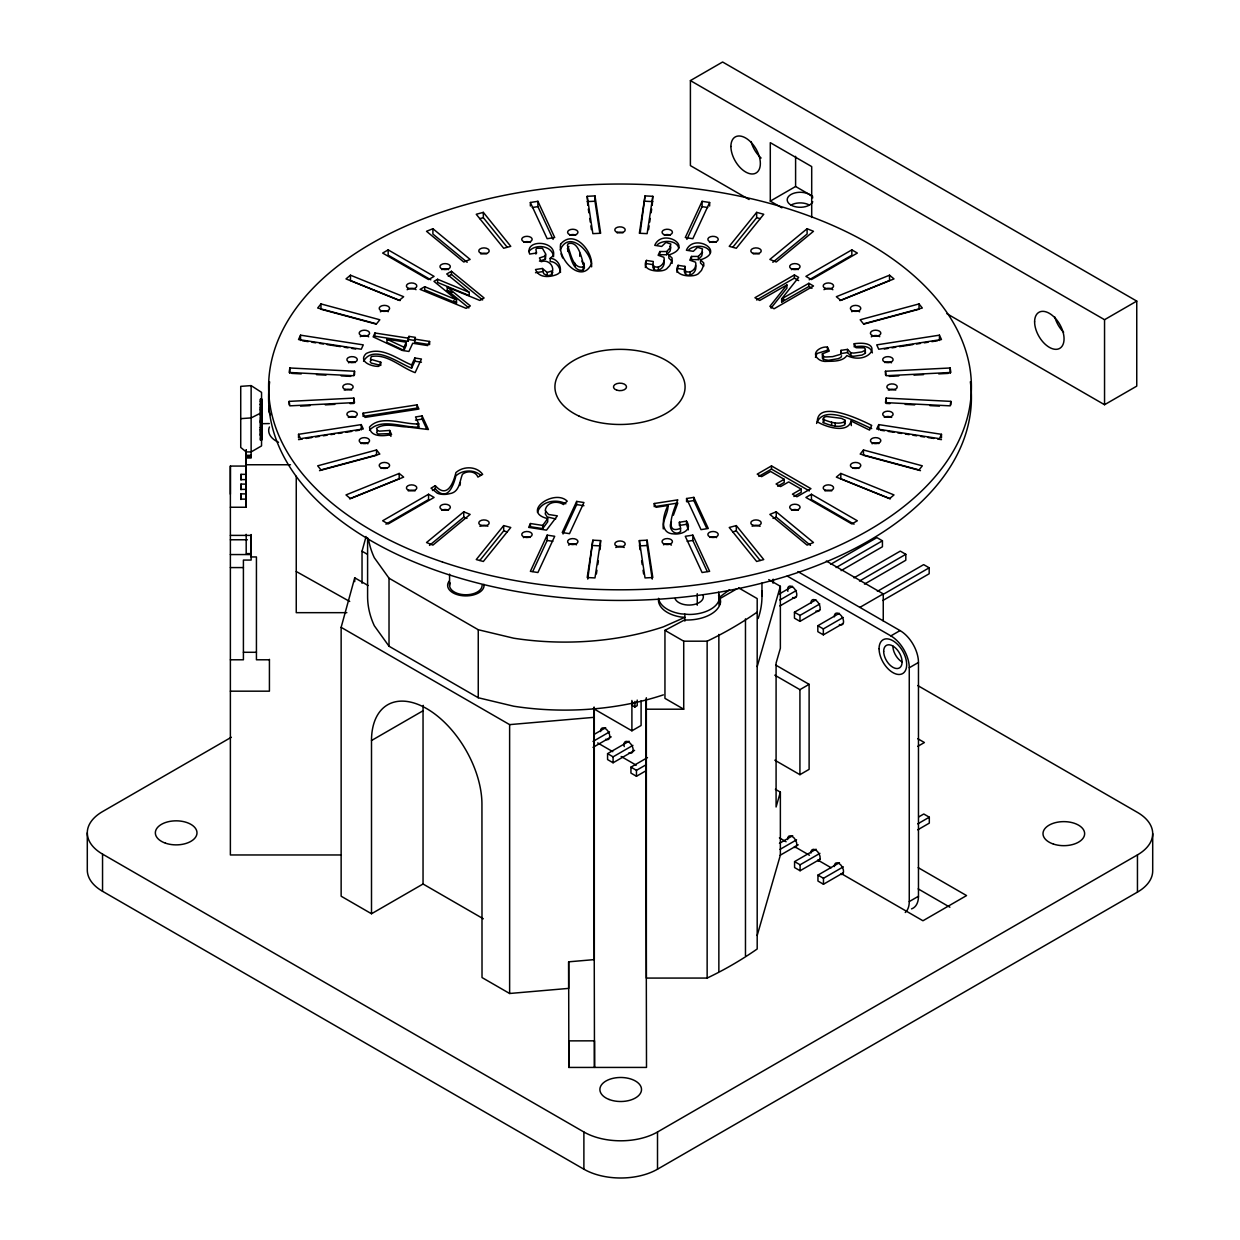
<?xml version="1.0" encoding="UTF-8"?>
<svg xmlns="http://www.w3.org/2000/svg" width="1240" height="1240" viewBox="0 0 1240 1240"><rect width="100%" height="100%" fill="white"/><g stroke="black" fill="none" stroke-linecap="round" stroke-linejoin="round"><path stroke-width="1.5" d="M230.376 494.202L230.376 466.07L246.187 466.07M240.978 499.503L240.978 493.877L246.187 493.877M240.978 489.738L240.978 484.111L246.187 484.111M240.978 479.973L240.978 474.346L246.187 474.346M246.187 507.253L246.187 449.965L246.187 507.253L230.376 507.253M368.11 585.528L354.733 577.809L341.139 627.347L341.139 896.21L371.504 913.756L423.042 883.996L483.321 918.793M354.733 581.607L354.733 577.809M362.034 583.265L362.034 551.211L366.079 536.486M371.504 913.756L371.504 740.528A78.089 45.09 60 0 1 426.731 708.644A78.089 45.09 60 0 1 481.942 804.295L482.019 977.554L509.625 993.488L568.664 988.388L568.664 961.822L594.317 959.605L594.286 707.653M423.042 883.996L423.042 710.768A78.089 45.09 60 0 1 423.259 705.359M509.625 993.488L509.625 724.625L341.139 627.347M535.882 254.06L535.882 252.511M645.87 770.443L646.505 1067.423L568.85 1067.438L568.85 1040.871L594.503 1040.841L594.503 1067.408L593.743 746.154M593.774 747.441L593.774 707.343M594.255 707.218L594.255 746.806L594.162 708.304M645.947 699.251L645.9 777.542L645.885 770.087M697.252 605.197L697.252 593.697M775.388 789.275L780.363 792.143L780.363 855.166L757.191 935.471M768.754 579.591L780.363 586.303L780.363 648.257L776.085 663.106L776.085 806.992L780.363 792.143M246.187 468.611L246.187 467.263M552.823 272.103L551.583 274.97L547.212 275.652L543.663 273.668L542.376 268.476L535.525 269.529C538.811 278.132 549.366 277.388 556.419 274.675A9.362 5.41 0 0 0 560.341 270.987C561.115 265.004 556.496 258.478 550.188 258.308L550.188 261.485C556.016 261.656 559.968 266.988 560.527 272.428M844.967 420.221L844.843 421.6C838.674 425.057 829.405 422.018 823.298 419.384L824.461 417.028L826.677 416.532L841.48 418.345L844.967 420.221L844.843 424.778C838.674 428.25 829.405 425.196 823.298 422.577L824.461 420.221M289.835 367.986L289.153 372.465L353.849 375.736L354.531 371.24L289.835 367.986L289.835 373.287M592.86 540.191L587.202 577.53L594.968 577.933L600.64 540.578L592.86 540.191L587.76 579.111M645.033 195.905L639.36 233.26L647.14 233.647L652.798 196.308L645.033 195.905L640.212 232.965M596.394 573.903L596.952 570.168M597.804 564.572L598.378 560.837M600.067 549.63L600.64 540.578M648.567 229.633L649.125 225.897M649.698 222.162L650.256 218.426M651.109 212.815L651.667 209.079M652.24 205.344L652.798 196.308M886.151 398.102L885.468 402.597L950.166 405.852L950.848 401.373L886.151 398.102L886.151 403.418L889.963 403.604M560.216 250.046C568.896 229.137 592.271 252.154 591.62 266.863M459.885 485.553L460.428 482.5M545.832 511.143L545.228 513.841L547.212 516.941L555.721 518.925M671.491 521.808C667.476 527.837 674.761 536.92 680.636 531.433L680.466 528.364M668.856 254.929C695.5 246.481 662.114 227.649 654.751 245.35L661.679 246.435L665.927 242.389L670.825 244.032L670.127 247.783L666.717 251.534L659.851 251.534L658.13 255.269L663.865 257.285C665.865 262.539 659.525 269.545 654.023 266.337L652.907 265.221L653.294 261.501L646.428 260.431C641.421 269.375 653.945 271.513 660.083 270.925A9.362 5.41 0 0 0 666.671 268.847L669.802 265.531L672.126 260.199L672.08 258.06L668.856 254.929L668.856 258.122L672.08 261.237L672.126 263.392M645.358 267.499L646.428 260.431M695.516 265.376C697.515 270.63 691.176 277.621 685.673 274.428L684.325 271.7L684.945 266.383L678.079 265.329C673.072 274.272 685.596 276.412 691.734 275.807A9.362 5.41 0 0 0 698.322 273.746L701.452 270.428L703.778 265.096L703.731 262.958L700.507 259.827L700.507 263.019L703.731 266.135M677.009 272.397L678.079 265.329M539.447 261.144L545.383 259.175L545.864 254.309L542.438 248.294L536.781 248.279L535.882 249.317L536.595 253.006L529.666 254.076C524.179 238.948 556.388 240.297 553.505 255.487L550.188 258.308M545.383 259.175L545.089 254.929M757.191 666.609L780.363 586.303M684.945 266.383L684.558 270.119L685.673 271.235C691.176 274.443 697.515 267.437 695.516 262.183L689.781 260.168L691.501 256.432L698.368 256.432L701.778 252.681L702.476 248.93L697.577 247.287L693.331 251.317L686.402 250.248C693.764 232.547 727.152 251.379 700.507 259.827M369.505 430.28C381.037 417.415 403.992 428.032 418.748 427.103L418.748 423.91L415.524 416.95L422.127 415.927L428.436 429.536L407.293 426.963C397.436 426.87 385.268 422.313 376.542 428.25L377.208 430.218L379.269 431.164L389.685 430.45L391.577 434.558C384.229 436.093 370.373 437.72 369.505 427.087C381.037 414.238 403.992 424.839 418.748 423.91M363.537 361.212C373.705 343.728 399.187 363.49 411.618 368.156L414.842 361.197L414.842 358.004L421.445 359.026L415.137 372.635C401.047 367.598 387.221 353.4 371.303 356.547L370.435 359.197L380.773 362.235L380.773 365.428L371.147 363.041L370.171 361.631L371.303 359.74M679.396 522.241L680.636 528.255C662.253 536.13 675.273 505.936 677.815 499.86L654.24 503.518L656.007 507.315L668.066 505.455C663.385 513.918 658.486 533.479 673.568 533.882C681.024 534.952 693.16 530.302 686.511 521.141L679.396 522.241L679.396 525.435L686.511 524.334L688.308 529.852M537.478 512.353C541.043 501.068 556.435 498.635 565.859 503.765M673.366 515.267L677.815 503.053L656.053 506.416M841.604 355.803L840.875 357.43L838.116 358.701L828.537 360.282L823.562 359.553L822.43 358.329L822.368 353.849L829.281 351.06L827.437 347.091C820.554 346.177 810.371 352.981 818.54 359.166A9.362 5.41 0 0 0 824.926 361.429C832.211 361.042 842.177 362.142 846.904 355.57C869.504 366.389 886.135 339.388 854.221 343.713L854.221 346.906C860.281 345.898 870.511 344.937 872.371 352.873M300.545 335.172L298.53 339.528L361.259 349.231L363.274 344.875L300.545 335.172L300.545 340.473M414.64 339.094L415.431 337.388L408.968 336.381L408.146 338.148L374.929 333.002L373.132 336.862L402.179 350.409L408.906 351.463L412.719 343.248L427.692 345.572L429.598 341.465L414.64 339.094L414.64 342.287L427.722 344.348M380.773 362.235L378.867 366.343C372.062 366.823 357.601 361.677 366.219 353.509C381.44 345.821 398.055 359.476 411.618 364.963L411.618 368.156M403.946 350.393L403.946 347.2L406.271 342.194L386.942 339.202L386.942 342.395L403.946 350.393L406.271 345.387L406.271 342.194M374.929 333.002L374.929 336.195L408.146 341.326L408.968 336.381M411.618 364.963L414.842 358.004M530.441 523.528L528.643 527.388L546.499 530.146L557.365 515.856L548.607 514.491L545.228 510.663C546.111 502.045 557.271 500.2 563.425 504.541L567.207 501.193C554.513 488.358 520.459 512.027 547.692 518.63L547.692 521.823L542.686 528.612L530.441 526.721L530.441 523.528L542.686 525.419L547.692 518.63M547.165 535.138L530.364 571.346L537.912 572.524L554.714 536.3L547.165 535.138L547.165 540.454L532.766 571.485M702.088 201.314L685.286 237.537L692.835 238.7L709.636 202.492L702.088 201.314L702.088 206.631L686.882 239.397M576.678 501.41L562.232 532.534L569.501 533.65L583.947 502.525L576.678 501.41L576.678 504.587L563.038 533.99M878.741 424.607L876.726 428.963L939.455 438.666L941.47 434.31L878.741 424.607L878.741 429.924M528.767 251.612C534.843 243.629 552.017 245.024 553.582 256.665M811.983 288.285L808.852 286.487L781.65 302.048L781.65 298.856L798.638 277.388L794.39 274.939L754.928 297.724L759.702 300.483L786.904 284.921L786.904 288.099L771.032 308.125M781.65 302.048L783.913 299.181M786.904 284.921L769.885 306.358L774.07 308.776L813.533 285.99L808.852 283.294L781.65 298.856M320.974 303.924L317.673 308.016L376.526 323.857L379.828 319.765L320.974 303.924L320.974 309.24L376.138 324.089M503.688 525.589L476.253 559.566L483.337 561.472L510.771 527.481L503.688 525.589L503.688 530.89L479.834 560.449M756.663 212.365L729.229 246.342L736.312 248.248L763.747 214.272L756.663 212.365L756.663 217.682L732.809 247.225M863.474 449.981L860.173 454.072L919.026 469.914L922.327 465.821L863.474 449.981L863.474 455.297L920.483 470.642M757.191 612.111C741.226 623.208 724.827 632.772 707.141 641.189L683.721 641.189L664.95 630.354L664.95 698.368L683.721 709.202L683.721 641.189M738.575 587.837L757.191 598.595L757.191 948.988C741.226 960.086 724.827 969.649 707.141 978.066L646.35 978.081L646.335 697.732M377.425 430.435L376.619 432.589L378.091 434L389.685 433.643L390.941 436.371M542.376 268.476L547.212 272.474L552.683 270.63C553.443 264.446 547.165 259.346 541.183 261.702L539.447 257.966L545.383 255.983M583.157 266.957L584.071 266.089C581.684 259.64 579.096 240.111 568.075 243.753L567.393 245.489C570.85 252.495 572.508 269.127 583.157 266.957L583.157 270.134C572.508 272.32 570.85 255.672 567.393 248.682L568.912 246.404M583.157 270.134L584.381 267.995L584.102 263.113M865.349 350.13L861.909 351.912L853.818 353.075L850.919 352.796L847.494 349.37L841.03 350.362L841.03 353.555L847.494 352.548L850.919 355.973L853.818 356.252L861.909 355.09L865.349 353.322L865.303 348.952L864.265 347.82L856.08 347.727L854.221 343.713M657.324 244.699C662.842 239.708 676.699 239.987 678.761 248.093M688.975 249.597C694.493 244.606 708.35 244.885 710.412 252.991M350.471 275.203L345.991 278.907L399.187 300.406L403.667 296.716L350.471 275.203L350.471 280.519L400.117 300.591M463.76 511.81L426.514 542.531L432.9 545.12L470.146 514.399L463.76 511.81L463.76 517.126L429.489 545.383M807.101 228.718L769.854 259.439L776.24 262.012L813.487 231.306L807.101 228.718L807.101 234.035L772.83 262.291M840.813 473.432L836.334 477.121L889.529 498.635L894.009 494.93L840.813 473.432L840.813 478.749L890.46 498.821M729.554 589.682L719.061 597.587L718.564 595.417M659.851 251.534L659.851 254.727L666.717 254.727L670.127 250.976L670.825 247.225L669.925 246.187M691.501 256.432L691.501 259.625L698.368 259.625L701.778 255.874L702.476 252.123M388.167 249.876L382.649 253.069L428.56 279.574L434.093 276.396L388.167 249.876L388.167 255.192L430.807 279.806M749.084 199.501L690.401 165.618L690.401 80.6L722.61 62L1136.755 301.103L1136.755 386.121L1104.545 404.721L946.941 313.72M424.716 286.704L424.716 289.881L456.537 303.025L456.537 299.832L424.716 286.704L420.096 289.37L466.147 308.341L470.332 305.923L447.253 287.091L447.253 290.284L468.89 307.938M437.596 279.263L437.596 282.441L469.232 295.554L469.232 292.361L437.596 279.263L433.969 281.356L456.537 299.832M447.253 287.091L479.849 300.437L484.096 297.988L451.438 271.265L446.725 273.978L469.232 292.361M448.291 276.272L451.438 274.459L451.438 271.265M811.704 217.481L811.704 166.578L770.288 142.662L770.288 201.113L795.599 186.496L812.665 196.339M435.333 485.677L431.039 488.157L437.348 493.225A11.579 6.696 0 0 0 441.952 494.326A12.586 7.27 0 0 0 449.454 493.706C459.668 492.357 459.466 481.476 462.443 474.285C466.938 470.425 475.711 470.983 477.927 477.106L482.67 474.378C476.64 465.961 463.264 465.946 455.917 472.579C453.406 483.058 447.113 499.131 435.333 485.677L435.333 488.854C447.113 502.308 453.406 486.235 455.917 475.772C462.567 469.836 473.726 469.232 480.578 475.137M756.571 299.971L794.39 278.132L798.638 280.581M432.466 490.513L435.333 488.854M428.56 494.249L382.649 520.769L388.167 523.947L434.093 497.442L428.56 494.249L428.56 499.565L385.935 524.179M851.834 249.876L805.907 276.396L811.441 279.574L857.351 253.069L851.834 249.876L851.834 255.192L809.193 279.806M231.322 737.257L102.548 811.596A52.065 30.055 0 0 0 102.548 854.112L102.548 891.297L583.885 1169.196A52.065 30.055 0 0 0 657.51 1169.196L1137.452 892.102A52.065 30.055 0 0 0 1152.704 870.852L1152.704 833.652M793.895 496.527L801.195 492.311L801.195 489.134L792.438 494.186L796.917 496.775L810.96 488.684L771.497 465.899L757.206 474.145L761.577 476.656L770.598 471.464L784.192 479.307L784.192 482.5L777.697 486.25M758.803 476.408L771.497 469.092L809.317 490.916M784.192 479.307L776.07 484.003L780.564 486.591L788.687 481.911L801.195 489.134M371.504 740.528L423.042 710.768M690.401 80.6L1104.545 319.703L1136.755 301.103M811.441 494.249L805.907 497.442L851.834 523.947L857.351 520.769L811.441 494.249L811.441 499.565L854.066 524.179M664.95 630.354L684.558 619.969A33.837 19.53 0 0 0 720.611 601.803L720.239 598.439L736.917 588.814M779.34 593.96L792.562 586.318M830.599 564.355L876.913 537.618L882.43 540.811L882.43 546.763L841.092 570.632M779.898 600.005L796.437 590.457M836.132 567.548L882.43 540.811M779.898 605.957L796.437 596.409M819.81 609.894L799.971 621.364L794.452 618.171L794.452 612.219L815.951 599.819M853.988 577.856L900.287 551.118L905.804 554.311L905.804 560.247L864.466 584.118M632.524 701.902L632.524 705.622L634.911 707.001L637.205 705.668L637.205 700.089M794.452 612.219L799.971 615.412L819.81 603.957M859.506 581.048L905.804 554.311M594.115 734.421L605.678 727.725M593.014 741.427L609.553 731.879M593.014 747.364L611.212 736.87M593.418 708.582L631.904 730.81L641.096 725.493L641.096 700.817M843.185 623.394L823.345 634.849L817.827 631.671L817.827 625.72L839.325 613.304M877.362 591.356L923.66 564.619L929.179 567.812L929.179 573.748L882.88 600.486M859.878 607.383L883.252 593.882L883.252 620.884M634.586 750.355L613.087 762.771L607.569 759.577L607.569 753.641L629.068 741.226M817.827 625.72L823.345 628.913L843.185 617.458M882.88 594.534L929.179 567.812M607.569 753.641L613.087 756.834L632.927 745.364M646.381 770.536L636.461 776.271L630.943 773.078L630.943 767.142L647.482 757.593M630.943 767.142L636.461 770.319L646.381 764.6M787.23 576.058L890.863 635.888L900.054 630.587A26.024 15.035 60 0 1 918.468 662.455L918.468 896.257A26.024 15.035 60 0 1 911.54 908.874M774.814 675.164L799.924 689.657L809.115 684.341L809.115 769.358L799.924 774.675L774.814 760.182M905.246 912.501A26.024 15.035 60 0 0 909.261 901.573L909.261 667.771L918.468 662.455M917.709 746.387L924.404 742.528L917.709 738.668M779.464 843.34L792.701 835.698M780.022 849.385L796.56 839.837M780.022 855.337L798.219 844.827M819.935 859.289L800.095 870.744L794.577 867.551L794.577 861.614L816.075 849.199M794.577 861.614L800.095 864.791L819.935 853.337M843.309 872.774L823.468 884.244L817.951 881.051L817.951 875.099L839.449 862.699M918.824 816.865L923.785 813.998L929.303 817.191L929.303 823.127L917.74 829.824M817.951 875.099L823.468 878.292L843.309 866.837M917.74 823.871L929.303 817.191M909.261 901.573L918.468 896.257M102.548 854.112L583.885 1131.996A52.065 30.055 0 0 0 657.51 1131.996L1137.452 854.902A52.065 30.055 0 0 0 1137.452 812.402L917.755 685.55M261.547 412.641L251.131 417.911L240.731 418.655M432.9 228.718L426.514 231.306L463.76 262.012L470.146 259.439L432.9 228.718L432.9 234.035L467.17 262.291M399.187 473.432L345.991 494.93L350.471 498.635L403.667 477.121L399.187 473.432L399.187 478.749L349.541 498.821M889.529 275.203L836.334 296.716L840.813 300.406L894.009 278.907L889.529 275.203L889.529 280.519L839.883 300.591M776.24 511.81L769.854 514.399L807.101 545.12L813.487 542.531L776.24 511.81L776.24 517.126L810.51 545.383M773.047 518.429L776.24 517.126M652.674 266.801L654.023 269.529C659.525 272.722 665.865 265.732 663.865 260.478M483.337 212.365L476.253 214.272L503.688 248.248L510.771 246.342L483.337 212.365L483.337 217.682L507.191 247.225M479.787 218.643L483.337 217.682M376.526 449.981L317.673 465.821L320.974 469.914L379.828 454.072L376.526 449.981L376.526 455.297L319.517 470.642M919.026 303.924L860.173 319.765L863.474 323.857L922.327 308.016L919.026 303.924L919.026 309.24L863.862 324.089M736.312 525.589L729.229 527.481L756.663 561.472L763.747 559.566L736.312 525.589L736.312 530.89L760.167 560.449M732.763 531.851L736.312 530.89M530.364 202.492L537.912 201.314L554.714 237.537L547.165 238.7L530.364 202.492L530.364 206.026M532.255 207.514L537.912 206.631L553.118 239.397M535.525 272.722L542.376 271.669M363.072 413.199L416.981 404.86L418.934 409.061L365.025 417.4L363.072 413.199L363.072 416.392L416.981 408.053L416.981 404.86M298.53 434.31L361.259 424.607L363.274 428.963L300.545 438.666L298.53 434.31L298.53 437.86M939.455 335.172L876.726 344.875L878.741 349.231L941.47 339.528L939.455 335.172L939.455 340.473M415.524 420.143L422.127 419.12L426.854 429.319M298.53 439.627L302.328 439.038M306.14 438.449L311.829 437.565M315.642 436.976L319.44 436.387M323.237 435.798L327.035 435.225M330.847 434.636L334.645 434.046M338.442 433.457L342.24 432.868M346.053 432.279L351.757 431.396M355.554 430.807L359.352 430.218M884.322 349.013L888.135 348.425M891.932 347.836L895.73 347.247M899.527 346.658L912.841 344.596M916.639 344.007L920.437 343.418M924.25 342.829L928.047 342.24M931.845 341.651L937.548 340.767M686.572 498.511L693.842 497.38L708.288 528.504L701.019 529.635L686.572 498.511L686.572 501.704L693.842 500.572L706.692 528.24M692.835 535.138L685.286 536.3L702.088 572.524L709.636 571.346L692.835 535.138L692.835 540.454L707.234 571.485M687.177 541.322L692.835 540.454M509.625 724.625L594.317 717.309M251.131 385.609L240.731 386.353L240.731 447.454L246.187 451.918L251.131 451.918L261.547 445.904L261.547 392.351L251.131 385.609L251.131 457.994L246.187 457.994M587.202 196.308L594.968 195.905L600.64 233.26L592.86 233.647L587.202 196.308L587.76 205.344M587.202 201.608L594.968 201.221L599.788 232.965M289.153 401.373L353.849 398.102L354.531 402.597L289.835 405.852L289.153 401.373L289.153 404.907M885.468 371.24L950.166 367.986L950.848 372.465L886.151 375.736L885.468 371.24L885.468 374.79M300.576 406.1L310.093 405.62M325.314 404.86L334.815 404.38M350.037 403.604L353.849 403.418L353.849 398.102M889.282 376.371L898.783 375.89M914.004 375.115L923.521 374.635M938.742 373.876L948.259 373.395M639.36 540.578L647.14 540.191L652.798 577.53L645.033 577.933L639.36 540.578L639.933 549.63M639.36 545.894L647.14 545.507L652.24 579.111M260.385 399.14L261.687 399.156M260.385 399.389L261.687 399.435M260.385 399.761L261.687 399.854M260.385 400.272L261.687 400.334M260.385 400.675L261.687 400.675M260.385 401.016L261.687 400.892M260.385 401.218L261.687 401.218M260.385 401.419L261.687 401.496M260.385 401.884L261.687 401.838M260.385 402.117L261.687 402.147M260.385 402.829L261.687 402.814M260.385 403.837L261.687 403.744M260.385 403.961L261.687 404.07L260.385 404.271M260.385 404.504L261.687 404.504M260.385 404.659L261.687 404.659M260.385 405.031L261.687 405.031M260.385 405.325L261.687 405.31M260.385 406.394L261.687 406.441M260.385 406.906L261.687 406.906M260.385 407.123L261.687 407.2L260.385 407.232M260.385 407.495L261.687 407.495M260.385 407.867L261.687 407.898M260.385 408.456L261.687 408.503M260.385 408.611L261.687 408.766L260.385 408.844M260.385 409.278L261.687 409.278M260.385 409.386L261.687 409.479M260.385 409.634L261.687 409.712L260.385 409.882M261.687 410.177L260.385 410.285L261.687 410.347M260.385 410.75L261.687 410.781M260.385 410.858L261.687 410.905M260.385 411.153L261.687 411.122M260.385 411.68L261.687 411.649M260.385 412.161L261.687 412.161M260.385 412.455L261.687 412.439M260.385 413.137L261.687 412.982M260.385 413.214L261.687 413.214M260.385 413.633L261.687 413.633M260.385 413.928L261.687 413.928M260.385 413.974L261.687 414.067M260.385 414.703L261.687 414.703M260.385 414.78L261.687 414.78M260.385 415.229L261.687 415.059M260.385 415.338L261.687 415.369M260.385 415.524L261.687 416.051M260.385 416.532L261.687 416.439M260.385 416.811L261.687 417.012M260.385 417.26L261.687 417.26M260.385 417.803L261.687 417.803M260.385 417.927L261.687 417.927M260.385 418.361L261.687 418.361M260.385 419.26L261.687 419.275M260.385 419.523L261.687 419.507M260.385 420.035L261.687 420.035M260.385 420.314L261.687 420.221M260.385 420.593L261.687 420.515M260.385 420.887L261.687 420.748M260.385 420.996L261.687 421.011M260.385 421.399L261.687 421.182M260.385 421.507L261.687 421.662M260.385 421.832L261.687 421.894M260.385 422.189L261.687 422.189M260.385 422.375L261.687 422.36M260.385 422.685L261.687 422.623M260.385 422.933L261.687 422.809M260.385 423.15L261.687 423.15M260.385 423.708L269.297 423.568M260.385 424.189L261.687 424.189M260.385 424.483L261.687 424.468M260.385 425.243L261.687 425.15M260.385 425.646L261.687 425.646M261.687 425.94L260.385 426.002L261.687 426.095M260.385 426.715L261.687 426.777M260.385 427.025L261.687 427.025M260.385 427.257L261.687 427.335L260.385 427.397M260.385 427.738L261.687 427.661M260.385 427.986L261.687 428.079M261.687 428.281L260.385 428.281L261.687 428.575M260.385 428.839L261.687 428.839M260.385 429.149L261.687 429.071L260.385 429.288M260.385 429.489L261.687 429.505M260.385 429.861L261.687 429.893M260.385 430.11L261.687 430.125M260.385 430.357L261.687 430.28M260.385 430.528L261.687 430.621M260.385 431.039L261.687 431.21M260.385 431.334L261.687 431.411M260.385 431.629L261.687 431.721M260.385 431.939L261.687 431.939M260.385 432.264L261.687 432.233M260.385 432.651L261.687 432.714M260.385 432.93L261.687 433.039M260.385 433.489L261.687 433.364M260.385 433.736L261.687 433.829M260.385 433.923L261.687 433.969M260.385 434.217L261.687 434.279M260.385 434.418L261.687 434.418M260.385 434.853L261.687 434.62M260.385 435.039L261.687 435.039M260.385 435.163L261.687 435.163M260.385 435.38L261.687 435.504M260.385 435.767L261.687 435.767M260.385 436.542L261.687 436.449M260.385 437.069L261.687 437.069M260.385 437.581L261.687 437.627M260.385 438.123L261.687 438.123M260.385 438.542L261.687 438.557M260.385 438.789L261.687 438.789M260.385 439.425L261.687 439.425M260.385 439.797L261.687 439.797M260.385 440.091L261.687 440.091L261.687 399.001M246.187 455.312L251.131 455.312M246.187 456.816L251.131 456.816M246.187 464.752L290.47 464.752M246.187 479.601L240.978 479.601L240.978 474.346M246.187 489.366L240.978 489.366L240.978 484.111M246.187 499.131L240.978 499.131L240.978 493.877M230.376 535.386L251.147 535.386L251.131 556.946L256.432 556.946L256.432 659.788L269.421 659.788M230.376 539.772L247.365 539.772M251.131 553.614L246.187 553.614L246.187 534.316M230.376 554.559L251.131 554.559M230.376 567.579L243.412 567.579M346.844 612.668L296.252 612.668L296.252 476.268M243.412 652.287L256.432 652.287M230.376 659.788L243.412 659.788L243.412 560.062L251.131 560.062L251.131 534.548M230.376 691.176L269.421 691.176L269.421 659.355M646.35 709.202L683.721 709.202M341.015 854.965L230.376 854.965L230.376 466.07M645.033 201.221L652.798 201.608M291.741 373.395L301.258 373.876M316.479 374.635L325.996 375.115M341.217 375.89L350.719 376.371M905.185 404.38L914.686 404.86M929.907 405.62L939.424 406.1M592.86 545.507L600.64 545.894M702.088 206.631L707.745 207.514M646.428 263.624L653.294 264.678M678.079 268.522L684.945 269.576M408.968 339.574L415.431 340.566M302.452 340.767L308.156 341.651M311.953 342.24L315.751 342.829M319.563 343.418L323.361 344.007M327.159 344.596L340.473 346.658M344.271 347.247L348.068 347.836M351.865 348.425L355.678 349.013M880.648 430.218L884.446 430.807M888.243 431.396L893.947 432.279M897.76 432.868L901.558 433.457M905.355 434.046L909.152 434.636M912.966 435.225L916.763 435.798M920.56 436.387L924.358 436.976M928.171 437.565L933.86 438.449M937.673 439.038L941.47 439.627M414.842 361.197L421.445 362.219M576.678 504.587L583.947 505.719M547.165 540.454L552.823 541.322M368.544 539.4A197.175 113.848 0 0 0 374.31 557.721L389.019 578.212L478.253 629.734L513.747 638.212A197.175 113.848 0 0 0 663.369 626.851L684.852 617.334L681.101 617.039A30.582 17.655 0 0 1 658.44 599.99M367.598 537.711L367.598 596.269A197.175 113.848 0 0 0 374.31 625.735L389.019 646.226L478.253 697.748L513.747 706.226A197.175 113.848 0 0 0 663.369 694.865M756.663 217.682L760.213 218.643M503.688 530.89L507.238 531.851M822.368 353.849L823.562 356.376L825.561 357.012L832.598 356.639L840.875 354.253L841.03 350.362M463.76 517.126L466.953 518.429M447.253 290.284L452.399 292.392M851.059 420.98L869.535 430.079L871.705 425.382C861.8 420.329 817.749 398.877 817.253 421.724C825.546 427.041 848.036 433.938 851.059 420.98L851.322 425.599M386.942 339.202L403.946 347.2M871.705 428.575C858.963 423.321 823.871 402.876 816.587 423.46M296.252 571.5L349.711 601.478M770.288 201.113L781.898 207.809M826.351 561.038L883.252 593.882M797.894 571.593L900.054 630.587M775.651 665.028L809.115 684.341M918.189 867.644L966.565 895.574L922.948 920.762L841.154 873.534M362.034 551.211L367.071 554.11M918.189 888.894L949.887 907.199M779.402 837.884L786.082 841.743M794.422 846.548L809.441 855.228M817.796 860.048L831.141 867.752M597.711 742.946L612.777 751.657M621.163 756.493L636.229 765.189M451.438 274.459L482.608 299.956M453.716 300.716L456.537 303.025M843.898 422.375L844.967 423.414M417.136 423.615L418.748 427.103M581.855 261.051L584.102 266.29M561.007 253.844L562.681 257.966M718.564 592.224L719.603 596.796A30.582 17.655 0 0 1 689.021 614.466L681.101 613.862A30.582 17.655 0 0 1 658.548 598.331M588.333 209.079L588.892 212.815M589.744 218.426L590.302 222.162M590.875 225.897L591.433 229.633M641.622 560.837L642.196 564.572M643.048 570.168L643.607 573.903M663.292 528.922C662.052 520.676 668.267 513.5 668.066 505.455M865.303 352.144L865.349 353.322M815.44 357.353L817.098 353.447L827.437 350.285L827.437 347.091M593.743 734.406L593.743 730.686L593.743 734.561M568.664 961.822L568.85 1067.438M1137.452 854.902L1137.452 892.102M1104.545 319.703L1104.545 404.721M950.848 401.373L950.848 404.907M950.166 367.986L950.166 373.287M941.47 434.31L941.47 437.86M850.919 352.796L850.919 355.973M847.494 349.37L847.494 352.548M835.187 422.747L835.187 425.925M831.637 422.143L831.637 425.336M823.562 356.376L823.562 359.553M823.251 418.206L823.298 422.577M823.345 628.913L823.345 634.849M823.468 878.292L823.468 884.244M808.852 283.294L808.852 286.487M799.971 615.412L799.971 621.364M800.095 864.791L800.095 870.744M799.924 689.657L799.924 774.675M795.599 156.333L795.599 186.496M794.39 274.939L794.39 278.132M771.497 465.899L771.497 469.092M761.964 583.048L761.964 596.269M745.472 618.884L745.472 955.761M720.239 598.439L720.239 604.097M719.061 594.394L719.061 605.136M718.859 634.431L718.859 971.308M709.636 202.492L709.636 206.026M707.141 641.189L707.141 978.066M698.368 256.432L698.368 259.625M693.842 497.38L693.842 500.572M690.044 271.901L690.044 275.094M686.511 521.141L686.511 524.334M685.673 271.235L685.673 274.428M684.852 614.141L684.852 621.116M666.717 251.534L666.717 254.727M658.394 267.003L658.394 270.196M657.51 1131.996L657.51 1169.196M654.023 266.337L654.023 269.529M654.24 503.518L654.24 506.695M647.14 540.191L647.14 545.507M636.461 770.319L636.461 776.271M634.911 701.421L634.911 707.001M631.904 700.445L631.904 730.81M613.087 756.834L613.087 762.771M594.968 195.905L594.968 201.221M583.885 1131.996L583.885 1169.196M579.762 253.069L579.762 256.262M574.833 263.128L574.833 266.321M567.951 248.294L567.951 251.488M551.583 271.777L551.583 274.97M547.212 272.474L547.212 275.652M542.686 525.419L542.686 528.612M537.912 201.314L537.912 206.631M478.253 629.734L478.253 697.748M449.578 574.12L449.578 585.373M429.598 341.465L429.598 344.642M422.127 415.927L422.127 419.12M408.146 338.148L408.146 341.326M389.685 430.45L389.685 433.643M389.019 578.212L389.019 646.226M361.259 424.607L361.259 429.924M354.531 371.24L354.531 374.79M87.296 832.862L87.296 870.046A52.065 30.055 0 0 0 102.548 891.297M270.49 414.78A26.024 15.035 0 0 1 269.406 405.759M278.504 442.277A26.024 15.035 0 0 1 269.406 427.01M890.863 635.888A26.024 15.035 60 0 1 909.261 667.771M902.085 661.974A13.02 7.518 60 0 1 892.877 646.04M600.61 731.585A6.51 3.751 60 0 1 604.779 728.236A6.51 3.751 60 0 1 609.77 735.956A6.51 3.751 60 0 1 605.585 739.304M624.247 746.589A6.51 3.751 60 0 1 627.363 741.443A6.51 3.751 60 0 1 633.097 748.96A6.51 3.751 60 0 1 628.975 752.788M787.617 839.558A6.51 3.751 60 0 1 794.143 838.038A6.51 3.751 60 0 1 794.84 847.618M810.991 853.058A6.51 3.751 60 0 1 817.516 851.539A6.51 3.751 60 0 1 818.214 861.118M834.365 866.559A6.51 3.751 60 0 1 840.89 865.04A6.51 3.751 60 0 1 841.588 874.603M834.365 616.822A6.51 3.751 60 0 1 838.55 613.475A6.51 3.751 60 0 1 843.541 621.178A6.51 3.751 60 0 1 839.356 624.526M810.991 603.322A6.51 3.751 60 0 1 815.176 599.974A6.51 3.751 60 0 1 820.152 607.678A6.51 3.751 60 0 1 815.982 611.025M787.88 591.325A6.51 3.751 60 0 1 790.996 586.179A6.51 3.751 60 0 1 796.731 593.697A6.51 3.751 60 0 1 792.608 597.525M773.14 579.189A6.51 3.751 60 0 1 773 583.157M824.972 490.916A5.208 3.007 0 0 1 831.73 490.885M709.497 242.451A5.208 3.007 0 0 1 716.24 242.281M791.507 510.245A5.208 3.007 0 0 1 798.281 510.275M823.98 289.679A5.208 3.007 0 0 1 832.846 289.726M344.286 390.104A5.208 3.007 0 0 1 351.649 390.104M615.784 547.522A5.208 3.007 0 0 1 624.216 547.522M568.602 545.089A5.208 3.007 0 0 1 576.507 544.81M752.153 526.24A5.208 3.007 0 0 1 760.058 526.349M709.838 537.447A5.208 3.007 0 0 1 716.596 537.618M663.493 544.81A5.208 3.007 0 0 1 671.398 545.089M884.771 362.56A5.208 3.007 0 0 1 891.513 362.793M884.291 417.338A5.208 3.007 0 0 1 891.653 417.415M348.347 417.415A5.208 3.007 0 0 1 355.71 417.338M523.404 537.618A5.208 3.007 0 0 1 530.162 537.447M441.796 269.623A5.208 3.007 0 0 1 448.555 269.654M407.154 289.726A5.208 3.007 0 0 1 416.02 289.679M380.37 311.813A5.208 3.007 0 0 1 388.275 311.69M753.176 253.688A5.208 3.007 0 0 1 759.298 253.874M872.077 443.75A5.208 3.007 0 0 1 878.835 443.579M348.487 362.793A5.208 3.007 0 0 1 355.229 362.56M360.267 336.66A5.208 3.007 0 0 1 368.683 336.831M791.446 269.654A5.208 3.007 0 0 1 798.204 269.623M851.725 311.69A5.208 3.007 0 0 1 859.63 311.813M871.317 336.831A5.208 3.007 0 0 1 879.734 336.66M408.27 490.885A5.208 3.007 0 0 1 415.028 490.916M381.13 468.425A5.208 3.007 0 0 1 387.252 468.239M361.166 443.579A5.208 3.007 0 0 1 367.923 443.75M664.253 235.104A5.208 3.007 0 0 1 670.375 235.166M852.748 468.239A5.208 3.007 0 0 1 858.87 468.425M479.942 526.349A5.208 3.007 0 0 1 487.847 526.24M441.719 510.275A5.208 3.007 0 0 1 448.493 510.245M970.346 381.781A351.416 202.895 0 0 1 620.062 600.439A351.416 202.895 0 0 1 269.638 381.858M569.625 235.166A5.208 3.007 0 0 1 575.747 235.104M616.947 232.748A5.208 3.007 0 0 1 623.054 232.748M480.702 253.874A5.208 3.007 0 0 1 486.824 253.688M888.351 390.104A5.208 3.007 0 0 1 895.714 390.104M523.761 242.281A5.208 3.007 0 0 1 530.503 242.451M761.732 590.721A197.175 113.848 0 0 1 758.167 618.512M483.988 584.35A18.228 10.524 0 0 1 462.861 595.758A18.228 10.524 0 0 1 449.252 581.033M703.049 595.122A14.322 8.261 0 0 1 691.936 604.888A14.322 8.261 0 0 1 675.01 598.486M482.112 585.373A16.275 9.393 0 0 1 463.729 594.689A16.275 9.393 0 0 1 450.136 582.939M1063.626 332.243A20.832 12.028 60 0 1 1054.822 316.99M761.096 158.023A20.832 12.028 60 0 1 751.099 141.593M790.996 205.096A13.02 7.518 0 0 1 809.41 205.096M812.774 201.733A13.02 7.518 0 0 1 792.748 205.933A13.02 7.518 0 0 1 792.748 193.626A13.02 7.518 0 0 1 812.774 197.842M560.635 244.125C557.457 259.408 581.932 285.091 591.62 263.686C591.387 249.271 573.345 229.075 560.635 244.125M261.687 403.31L260.385 403.31L261.687 403.465M261.687 405.666L260.385 405.666L261.687 405.697M261.687 418.825L260.385 418.825L261.687 418.934M1053.411 844.068A20.832 12.028 0 0 0 1084.643 833.652A20.832 12.028 0 0 0 1053.411 823.236A20.832 12.028 0 0 0 1053.411 844.068M165.463 843.169A20.832 12.028 0 0 0 196.99 833.048A20.832 12.028 0 0 0 166.067 822.337A20.832 12.028 0 0 0 165.463 843.169M609.104 1099.477A20.832 12.028 0 0 0 641.468 1090.301A20.832 12.028 0 0 0 611.506 1078.707A20.832 12.028 0 0 0 609.104 1099.477M879.067 648.691A19.53 11.268 60 0 0 899.775 674.452A19.53 11.268 60 0 0 899.775 646.846A19.53 11.268 60 0 0 879.067 648.691M883.671 651.357A13.02 7.518 60 0 0 897.481 668.531A13.02 7.518 60 0 0 897.481 650.116A13.02 7.518 60 0 0 883.671 651.357M791.88 509.686A5.208 3.007 0 0 0 800.048 507.486A5.208 3.007 0 0 0 792.654 504.51A5.208 3.007 0 0 0 791.88 509.686M579.142 416.16A65.085 37.572 0 0 0 684.294 392.724A65.085 37.572 0 0 0 596.564 351.865A65.085 37.572 0 0 0 579.142 416.16M710.288 241.878A5.208 3.007 0 0 0 718.239 239.444A5.208 3.007 0 0 0 710.597 236.685A5.208 3.007 0 0 0 710.288 241.878M825.484 490.358A5.208 3.007 0 0 0 833.59 488.079A5.208 3.007 0 0 0 826.104 485.166A5.208 3.007 0 0 0 825.484 490.358M825.406 288.424A5.208 3.007 0 0 0 833.574 286.223A5.208 3.007 0 0 0 826.197 283.231A5.208 3.007 0 0 0 825.406 288.424M345.371 389.515A5.208 3.007 0 0 0 353.168 386.911A5.208 3.007 0 0 0 345.371 384.307A5.208 3.007 0 0 0 345.371 389.515M791.942 269.096A5.208 3.007 0 0 0 800.048 266.817A5.208 3.007 0 0 0 792.577 263.903A5.208 3.007 0 0 0 791.942 269.096M616.73 546.313A5.208 3.007 0 0 0 625.146 544.438A5.208 3.007 0 0 0 618.14 541.167A5.208 3.007 0 0 0 616.73 546.313M752.959 525.357A5.208 3.007 0 0 0 761.189 523.249A5.208 3.007 0 0 0 753.904 520.18A5.208 3.007 0 0 0 752.959 525.357M709.915 536.904A5.208 3.007 0 0 0 718.208 534.874A5.208 3.007 0 0 0 711 531.743A5.208 3.007 0 0 0 709.915 536.904M664.036 543.957A5.208 3.007 0 0 0 672.39 542.004A5.208 3.007 0 0 0 665.291 538.796A5.208 3.007 0 0 0 664.036 543.957M884.693 362.018A5.208 3.007 0 0 0 893.063 360.065A5.208 3.007 0 0 0 885.949 356.856A5.208 3.007 0 0 0 884.693 362.018M872.495 335.606A5.208 3.007 0 0 0 880.788 333.56A5.208 3.007 0 0 0 873.596 330.429A5.208 3.007 0 0 0 872.495 335.606M889.437 389.515A5.208 3.007 0 0 0 897.233 386.911A5.208 3.007 0 0 0 889.437 384.307A5.208 3.007 0 0 0 889.437 389.515M348.889 416.562A5.208 3.007 0 0 0 357.26 414.61A5.208 3.007 0 0 0 350.145 411.401A5.208 3.007 0 0 0 348.889 416.562M570.075 544.159A5.208 3.007 0 0 0 577.964 541.648A5.208 3.007 0 0 0 570.245 538.966A5.208 3.007 0 0 0 570.075 544.159M524.195 537.06A5.208 3.007 0 0 0 532.162 534.611A5.208 3.007 0 0 0 524.52 531.851A5.208 3.007 0 0 0 524.195 537.06M442.153 269.065A5.208 3.007 0 0 0 450.321 266.863A5.208 3.007 0 0 0 442.943 263.887A5.208 3.007 0 0 0 442.153 269.065M408.704 288.455A5.208 3.007 0 0 0 416.811 286.176A5.208 3.007 0 0 0 409.324 283.262A5.208 3.007 0 0 0 408.704 288.455M852.531 310.822A5.208 3.007 0 0 0 860.762 308.698A5.208 3.007 0 0 0 853.476 305.644A5.208 3.007 0 0 0 852.531 310.822M381.579 310.915A5.208 3.007 0 0 0 389.608 308.543A5.208 3.007 0 0 0 382.044 305.707A5.208 3.007 0 0 0 381.579 310.915M361.615 335.746A5.208 3.007 0 0 0 369.582 333.312A5.208 3.007 0 0 0 361.925 330.553A5.208 3.007 0 0 0 361.615 335.746M349.417 362.219A5.208 3.007 0 0 0 357.306 359.693A5.208 3.007 0 0 0 349.572 357.012A5.208 3.007 0 0 0 349.417 362.219M872.867 443.176A5.208 3.007 0 0 0 880.834 440.743A5.208 3.007 0 0 0 873.177 437.983A5.208 3.007 0 0 0 872.867 443.176M753.176 253.425A5.208 3.007 0 0 0 761.221 251.054A5.208 3.007 0 0 0 753.657 248.217A5.208 3.007 0 0 0 753.176 253.425M885.221 416.764A5.208 3.007 0 0 0 893.11 414.238A5.208 3.007 0 0 0 885.376 411.556A5.208 3.007 0 0 0 885.221 416.764M408.627 490.327A5.208 3.007 0 0 0 416.795 488.142A5.208 3.007 0 0 0 409.417 485.15A5.208 3.007 0 0 0 408.627 490.327M381.346 467.883A5.208 3.007 0 0 0 389.593 465.76A5.208 3.007 0 0 0 382.292 462.706A5.208 3.007 0 0 0 381.346 467.883M361.243 443.036A5.208 3.007 0 0 0 369.536 441.006A5.208 3.007 0 0 0 362.344 437.875A5.208 3.007 0 0 0 361.243 443.036M664.562 234.825A5.208 3.007 0 0 0 672.437 232.299A5.208 3.007 0 0 0 664.718 229.617A5.208 3.007 0 0 0 664.562 234.825M852.748 467.961A5.208 3.007 0 0 0 860.793 465.604A5.208 3.007 0 0 0 853.229 462.768A5.208 3.007 0 0 0 852.748 467.961M481.151 525.45A5.208 3.007 0 0 0 489.18 523.094A5.208 3.007 0 0 0 481.616 520.257A5.208 3.007 0 0 0 481.151 525.45M442.231 509.718A5.208 3.007 0 0 0 450.337 507.439A5.208 3.007 0 0 0 442.85 504.525A5.208 3.007 0 0 0 442.231 509.718M616.745 390.166A6.51 3.751 0 0 0 626.51 386.911A6.51 3.751 0 0 0 616.745 383.656A6.51 3.751 0 0 0 616.745 390.166M442.447 561.999A351.416 202.895 0 0 0 971.401 388.151A351.416 202.895 0 0 0 446.152 210.599A351.416 202.895 0 0 0 442.447 561.999M480.918 253.332A5.208 3.007 0 0 0 489.164 251.224A5.208 3.007 0 0 0 481.864 248.155A5.208 3.007 0 0 0 480.918 253.332M523.822 241.738A5.208 3.007 0 0 0 532.13 239.692A5.208 3.007 0 0 0 524.923 236.561A5.208 3.007 0 0 0 523.822 241.738M569.563 234.608A5.208 3.007 0 0 0 577.918 232.671A5.208 3.007 0 0 0 570.818 229.462A5.208 3.007 0 0 0 569.563 234.608M617.396 232.469A5.208 3.007 0 0 0 625.208 229.865A5.208 3.007 0 0 0 617.396 227.261A5.208 3.007 0 0 0 617.396 232.469M1034.61 321.827A20.832 12.028 60 0 0 1056.697 349.308A20.832 12.028 60 0 0 1056.697 319.858A20.832 12.028 60 0 0 1034.61 321.827M730.903 146.491A20.832 12.028 60 0 0 752.99 173.957A20.832 12.028 60 0 0 752.99 144.507A20.832 12.028 60 0 0 730.903 146.491"/></g></svg>
